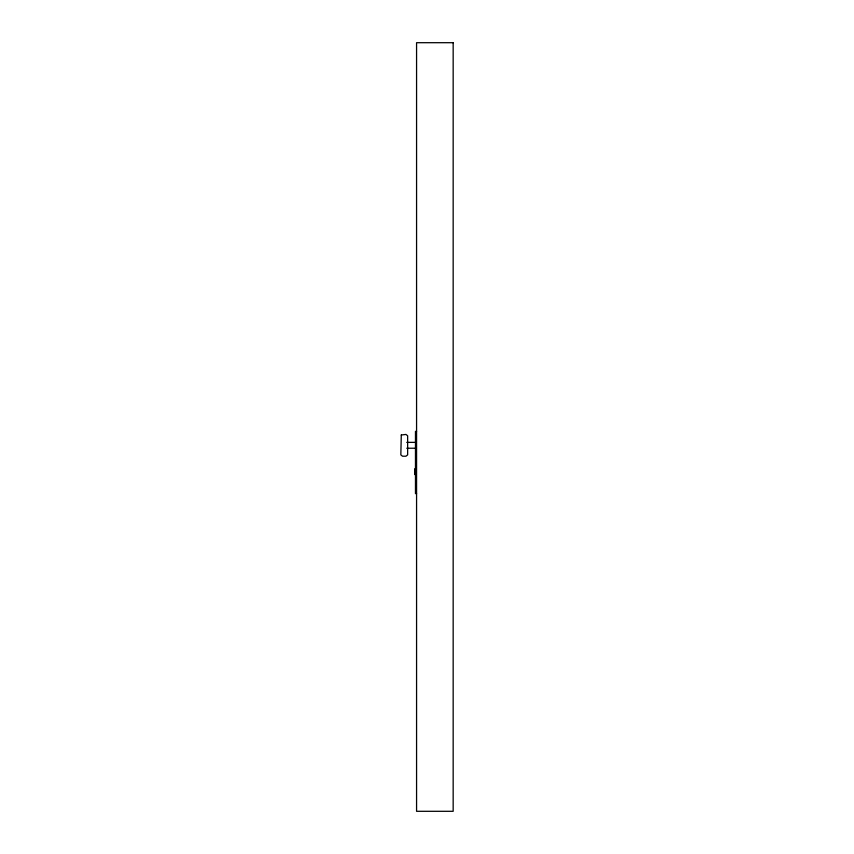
<?xml version="1.0" encoding="UTF-8"?>
<svg xmlns="http://www.w3.org/2000/svg" width="854" height="854" viewBox="0 0 854 854"><rect width="100%" height="100%" fill="white"/><g stroke="black" fill="none" stroke-linecap="round" stroke-linejoin="round"><path stroke-width="1.28" d="M416.571 431.387L415.471 431.387L415.471 493.612L416.571 493.612M406.739 442.372L415.471 442.372M406.739 448.233L415.471 448.233M414.734 468.729L414.734 474.578M401.284 435.006L400.836 454.883L402.533 456.217L405.949 456.217L407.646 454.883L407.646 435.775L405.949 434.44L401.284 435.006M453.164 42.7L416.571 42.7L416.571 811.3L453.164 811.3L453.164 42.7"/></g></svg>
